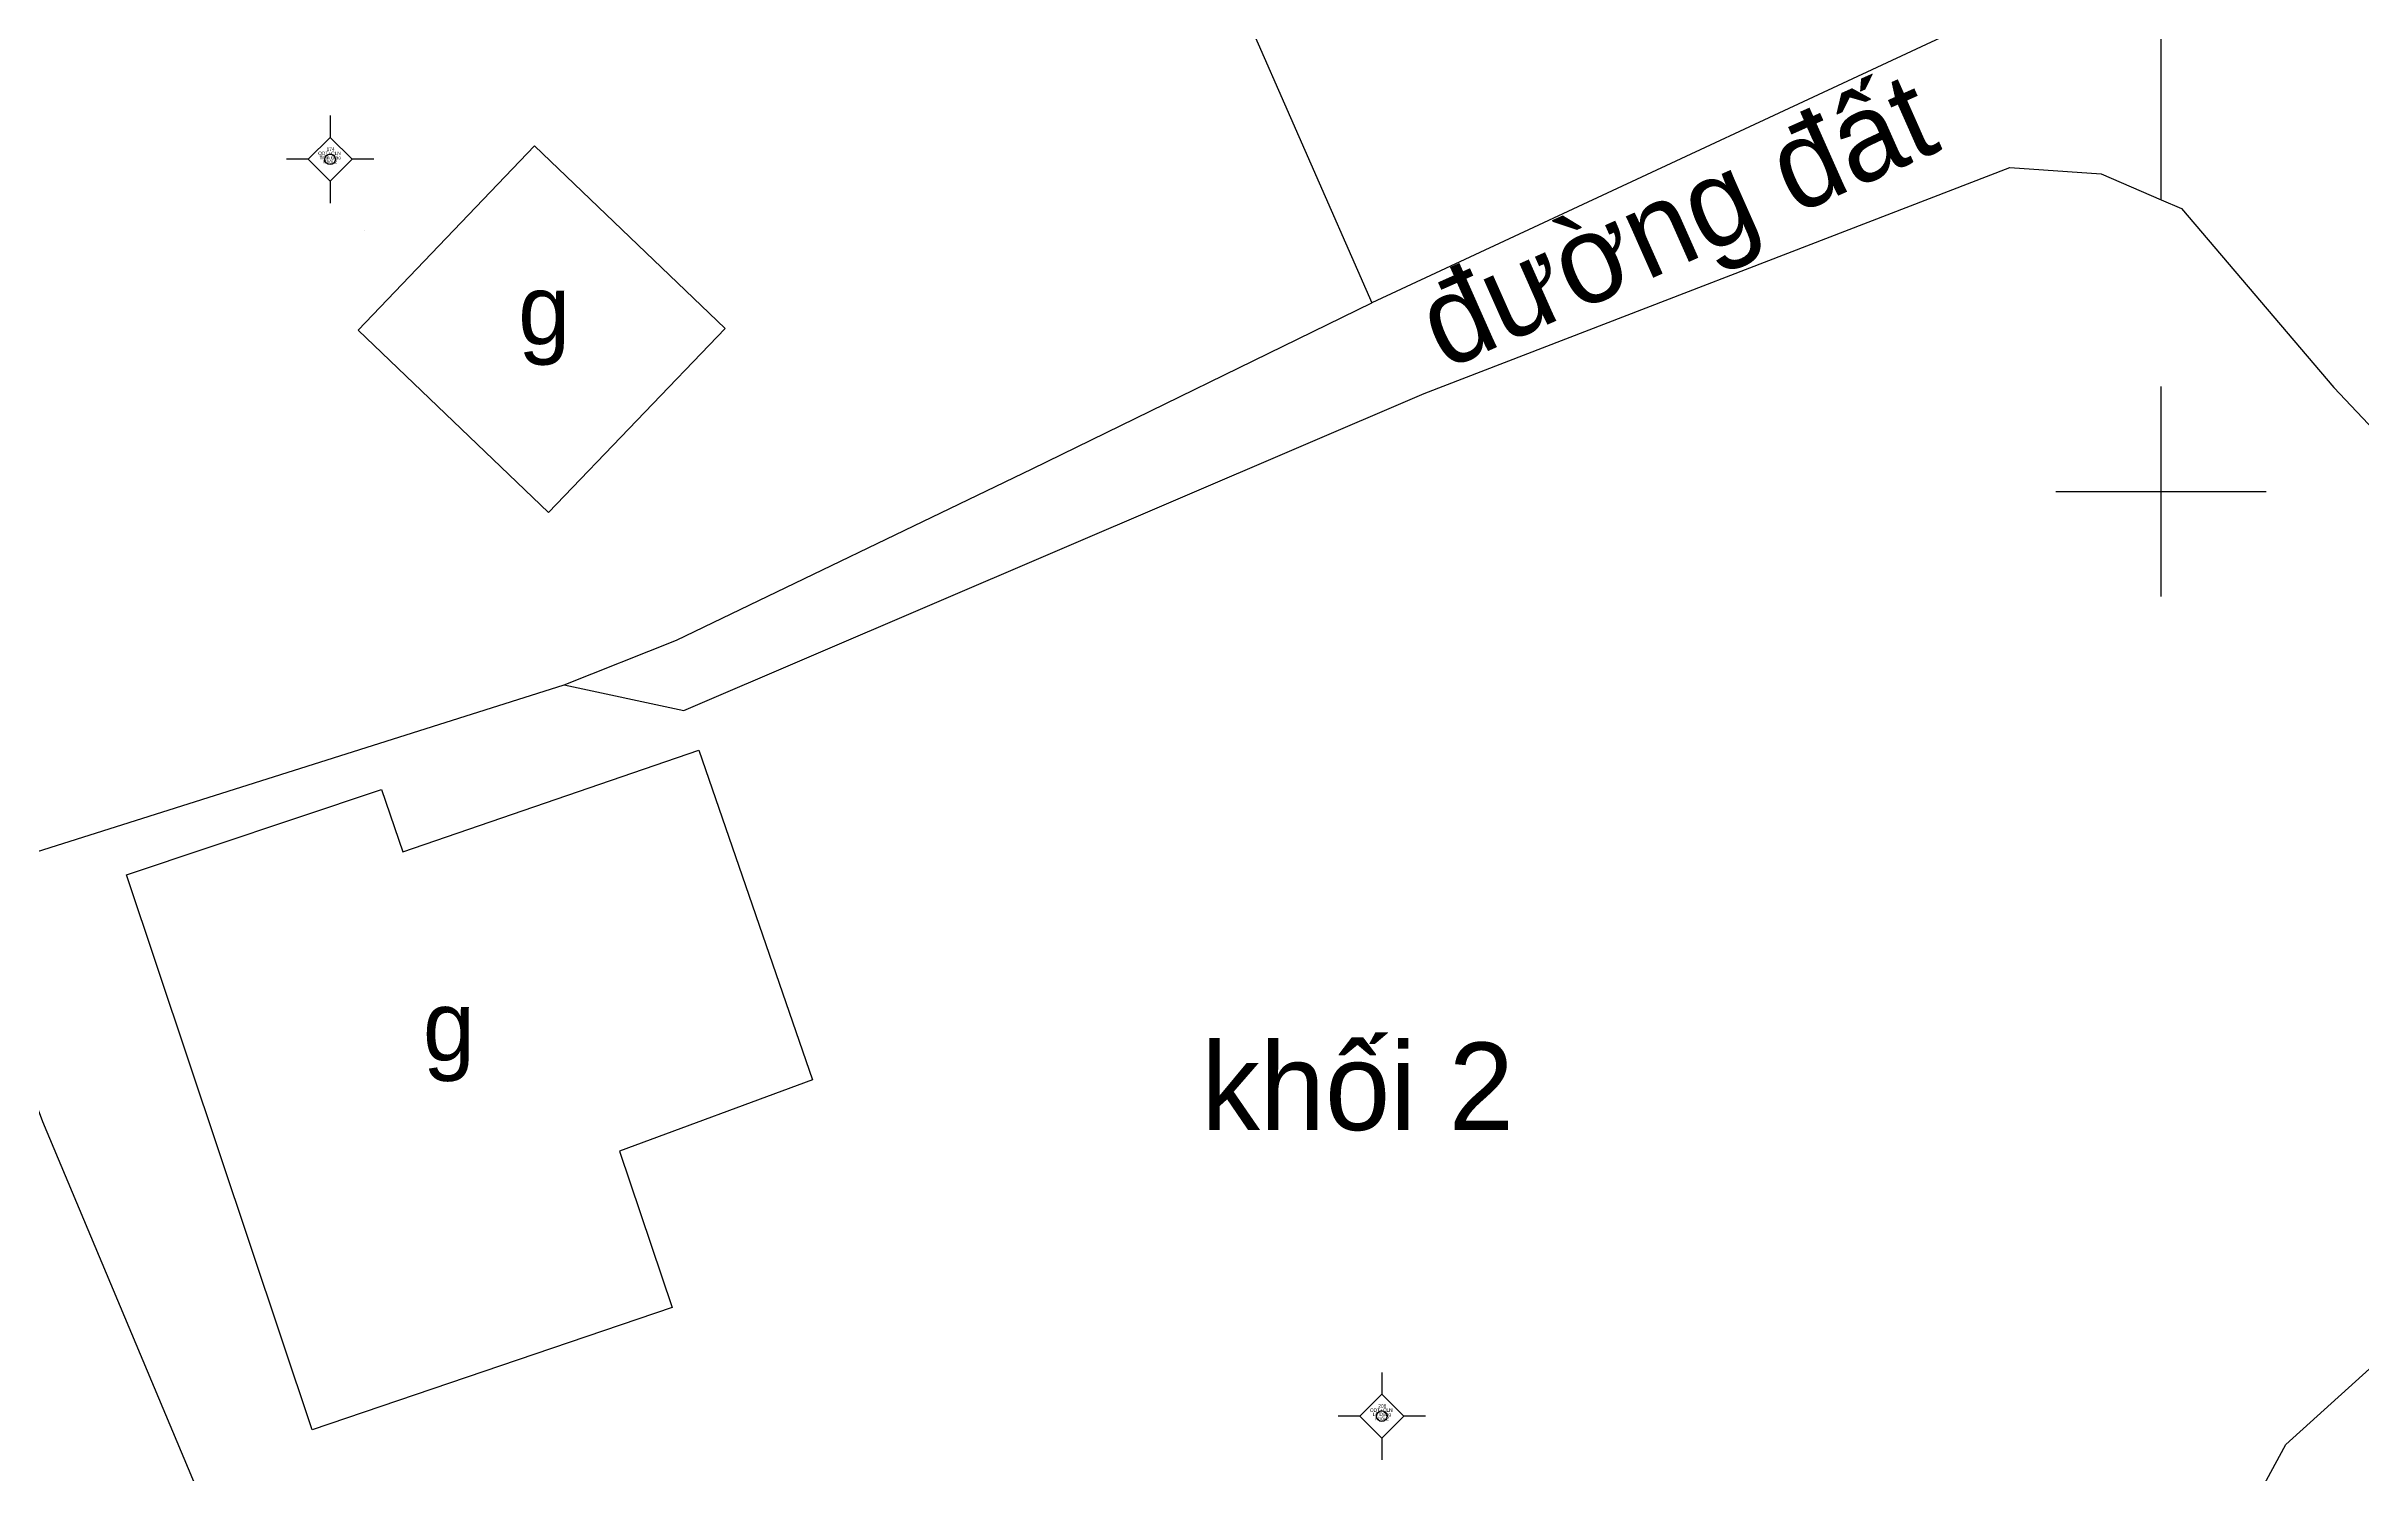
# Model space of a CAD drawing. Extents: x 550890 to 551618, y 1839259 to 1840146.
# Drawn here: x 551439.6 to 551505.7, y 1839571.9 to 1839612.7 of the extents above; entities that cross this region are included whole.
import ezdxf

# ---------------------------------------------------------------- set-up
doc = ezdxf.new("R2010")
doc.units = 0
for name, color, linetype in [('Level 10', 7, 'Continuous'), ('Level 11', 7, 'Continuous'), ('Level 13', 7, 'Continuous'), ('Level 14', 7, 'Continuous'), ('Level 15', 7, 'Continuous'), ('Level 16', 7, 'Continuous'), ('Level 23', 7, 'Continuous'), ('Level 24', 7, 'Continuous'), ('Level 31', 7, 'Continuous'), ('Level 48', 7, 'Continuous'), ('Level 63', 7, 'Continuous')]:
    doc.layers.add(name, color=color, linetype=linetype)

msp = doc.modelspace()

# ---------------------------------------------------------------- linework, layer by layer
at = {"layer": 'Level 10'}
for p, q in [((551468.55, 1839625.72), (551477.47, 1839605.39)), ((551436.91, 1839588.94), (551454.4, 1839594.48))]:
    msp.add_line(p, q, dxfattribs=at)
msp.add_lwpolyline([(551477.15, 1839527.27), (551489.25, 1839542.01), (551495.74, 1839551.89), (551498.68, 1839556.6), (551500.01, 1839559.2), (551500.85, 1839561.85), (551501.21, 1839566.68), (551501.11, 1839568.25), (551503.56, 1839572.78), (551520.48, 1839588.08)], dxfattribs=at)
at = {"layer": 'Level 11'}
for p, q in [((551447.722, 1839610.74), (551447.722, 1839610.115)), ((551447.722, 1839610.115), (551447.097, 1839609.49)), ((551448.347, 1839609.49), (551447.722, 1839610.115)), ((551447.097, 1839609.49), (551446.472, 1839609.49)), ((551447.097, 1839609.49), (551447.722, 1839608.865)), ((551447.722, 1839608.865), (551448.347, 1839609.49)), ((551448.972, 1839609.49), (551448.347, 1839609.49)), ((551447.722, 1839608.865), (551447.722, 1839608.24)), ((551477.752, 1839574.837), (551477.752, 1839574.212)), ((551477.752, 1839574.212), (551477.127, 1839573.587)), ((551478.377, 1839573.587), (551477.752, 1839574.212)), ((551477.127, 1839573.587), (551476.502, 1839573.587)), ((551477.127, 1839573.587), (551477.752, 1839572.962)), ((551477.752, 1839572.962), (551478.377, 1839573.587)), ((551477.752, 1839572.962), (551477.752, 1839572.337)), ((551479.002, 1839573.587), (551478.377, 1839573.587))]:
    msp.add_line(p, q, dxfattribs=at)
for centre in [(551447.722, 1839609.49), (551477.751, 1839573.587)]:
    msp.add_circle(centre, 0.15, dxfattribs=at)
at = {"layer": 'Level 13'}
msp.add_line((551448.71, 1839607.45), (551448.71, 1839607.45), dxfattribs=at)
at = {"layer": 'Level 14'}
for points in [[(551459, 1839604.66), (551453.56, 1839609.87), (551448.52, 1839604.61), (551453.96, 1839599.4), (551459, 1839604.66)], [(551461.5, 1839583.19), (551455.98, 1839581.16), (551457.49, 1839576.69), (551447.21, 1839573.2), (551441.91, 1839589.05), (551449.19, 1839591.49), (551449.8, 1839589.71), (551458.25, 1839592.61), (551461.5, 1839583.19)]]:
    msp.add_lwpolyline(points, dxfattribs=at)
at = {"layer": 'Level 23'}
for points in [[(551464.7, 1839637.69), (551480.45, 1839645.65), (551485.82, 1839639.14), (551492.72, 1839625.84), (551495.56, 1839621), (551497.77, 1839614.86), (551477.47, 1839605.39)], [(551454.4, 1839594.48), (551457.82, 1839593.74), (551478.96, 1839602.8), (551495.68, 1839609.26), (551498.29, 1839609.07), (551500, 1839608.33), (551500.58, 1839608.08), (551504.93, 1839602.97), (551510.35, 1839597.24), (551520.48, 1839588.08)], [(551454.4, 1839594.48), (551457.61, 1839595.75), (551467.77, 1839600.65), (551477.47, 1839605.39)]]:
    msp.add_lwpolyline(points, dxfattribs=at)
at = {"layer": 'Level 24'}
msp.add_line((551500, 1839608.33), (551500, 1839617.33), dxfattribs=at)
at = {"layer": 'Level 31'}
msp.add_lwpolyline([(551436.91, 1839588.94), (551439.51, 1839582), (551446.66, 1839564.97), (551450.2, 1839557.33), (551452.86, 1839551.17), (551453.45, 1839550.17)], dxfattribs=at)
at = {"layer": 'Level 63'}
for points in [[(551500, 1839597), (551500, 1839603)], [(551497, 1839600), (551503, 1839600)]]:
    msp.add_lwpolyline(points, dxfattribs=at)

# ---------------------------------------------------------------- texts
at = {"layer": 'Level 15'}
for s, p in [('ODT+CLN', (551447.38, 1839609.61)), ('Trần Giáo', (551447.42, 1839609.49)), ('Khối 2', (551447.53, 1839609.37)), ('174', (551447.62, 1839609.73)), ('ODT+CLN', (551477.41, 1839573.71)), ('Lê Dũng', (551477.49, 1839573.59)), ('206', (551477.65, 1839573.83)), ('Khối 2', (551477.56, 1839573.47))]:
    msp.add_text(s, height=0.1, dxfattribs=at).set_placement(p)
at = {"layer": 'Level 16'}
for p in [(551453.09, 1839604.2), (551450.37, 1839583.74)]:
    msp.add_text('g', height=2, dxfattribs=at).set_placement(p)
at = {"layer": 'Level 48'}
msp.add_text('đường đất', height=2.5, rotation=23.93615, dxfattribs=at).set_placement((551479.54, 1839603.46))
msp.add_text('khối 2', height=2.5, dxfattribs=at).set_placement((551472.6, 1839581.76))

doc.saveas('drawing.dxf')
